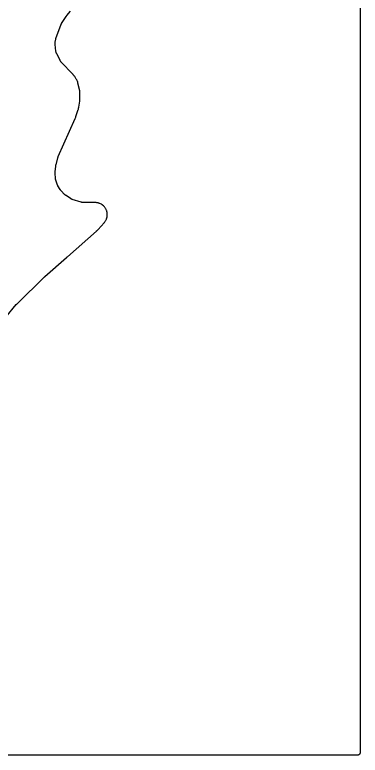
# Model space of a CAD drawing. Header units: millimetres. Extents: x 0 to 300, y 0 to 300.
# Drawn here: x 228.1 to 300, y -0.1 to 154.2 of the extents above; entities that cross this region are included whole.
import ezdxf

# ---------------------------------------------------------------- set-up
doc = ezdxf.new("R2010")
doc.units = ezdxf.units.MM
doc.layers.add('CUT', color=7, linetype='CONTINUOUS')

msp = doc.modelspace()

# ---------------------------------------------------------------- linework, layer by layer
at = {"layer": 'CUT'}
for points in [[(300.0289, 298.5625), (300.0289, 1.4375), (300.0289, 0.5522), (300.0253, 0.4788), (300.0167, 0.4206), (300.0024, 0.3635), (299.9826, 0.3082), (299.9574, 0.255), (299.9272, 0.2046), (299.8922, 0.1573), (299.8527, 0.1137), (299.8091, 0.0743), (299.7619, 0.0392), (299.7114, 0.009), (299.6583, -0.0162), (299.6029, -0.036), (299.5458, -0.0503), (299.4877, -0.0589), (299.4142, -0.0625), (298.5289, -0.0625), (1.4375, -0.0625)], [(224.0308, 88.5226), (228.4311, 93.8029), (228.4385, 93.8118), (228.456, 93.8322), (228.4636, 93.8409), (228.4729, 93.8515), (228.4805, 93.8601), (228.4986, 93.8801), (228.5063, 93.8886), (228.5153, 93.8984), (228.5232, 93.9068), (228.5417, 93.9263), (228.5497, 93.9347), (228.5595, 93.9447), (228.5676, 93.953), (228.5866, 93.972), (228.5948, 93.9801), (234.3231, 99.574), (234.3265, 99.5773), (234.3343, 99.5849), (234.3377, 99.5881), (234.3458, 99.5958), (234.35, 99.5998), (234.3597, 99.609), (234.3639, 99.613), (234.3688, 99.6175), (234.373, 99.6214), (234.3829, 99.6305), (234.3866, 99.6339), (234.3947, 99.6412), (234.3971, 99.6434), (234.4069, 99.6521), (234.4119, 99.6565), (238.8978, 103.5963), (238.9086, 103.6061), (238.9783, 103.6703), (238.9889, 103.6804), (239.0299, 103.72), (239.0503, 103.7408), (239.0679, 103.7596), (245.1506, 109.1199), (245.1643, 109.1323), (245.252, 109.2145), (245.2653, 109.2274), (245.3722, 109.3339), (245.3851, 109.3472), (245.4675, 109.4347), (245.48, 109.4483), (246.7151, 110.8421), (246.7249, 110.8534), (246.7876, 110.9279), (246.7971, 110.9394), (246.8337, 110.9851), (246.8518, 111.0089), (246.9641, 111.1645), (246.9967, 111.2147), (247.0916, 111.3784), (247.119, 111.4317), (247.1972, 111.604), (247.2192, 111.6597), (247.2797, 111.839), (247.296, 111.8966), (247.3385, 112.0811), (247.3489, 112.14), (247.3728, 112.3278), (247.3773, 112.3875), (247.3823, 112.5767), (247.3809, 112.6365), (247.367, 112.8253), (247.3596, 112.8847), (247.327, 113.0711), (247.3138, 113.1295), (247.2627, 113.3117), (247.2437, 113.3685), (247.1748, 113.5447), (247.1502, 113.5993), (247.064, 113.7678), (247.0341, 113.8197), (246.9316, 113.9788), (246.8967, 114.0274), (246.7788, 114.1755), (246.7392, 114.2204), (246.6072, 114.356), (246.5633, 114.3967), (246.4184, 114.5185), (246.3707, 114.5547), (246.2144, 114.6614), (246.1633, 114.6926), (245.9971, 114.7832), (245.9432, 114.8092), (245.7688, 114.8828), (245.7126, 114.9033), (245.5318, 114.9591), (245.4737, 114.9739), (245.2882, 115.0114), (245.229, 115.0203), (245.0381, 115.0395), (245.0083, 115.0417), (244.9499, 115.0446), (244.9349, 115.0452), (244.8376, 115.0476), (244.8227, 115.0478), (242.427, 115.0478), (242.4154, 115.0479), (242.3996, 115.0481), (242.3529, 115.0499), (242.2981, 115.0535), (242.2177, 115.0623), (242.1403, 115.0744), (242.0601, 115.0907), (242.0051, 115.1045), (241.9594, 115.1173), (241.9446, 115.1218), (241.9335, 115.1253), (240.0951, 115.7173), (240.0851, 115.7205), (240.0698, 115.7257), (240.0445, 115.7345), (240.0109, 115.7469), (239.9811, 115.7585), (239.977, 115.7602), (239.9258, 115.783), (239.8571, 115.8163), (239.7931, 115.8504), (239.749, 115.8763), (239.7129, 115.8987), (239.7013, 115.9063), (239.6926, 115.912), (238.7907, 116.5158), (238.7809, 116.5225), (238.7678, 116.5315), (238.7297, 116.5592), (238.6674, 116.6071), (238.6402, 116.6289), (238.614, 116.6516), (238.5556, 116.7043), (238.5214, 116.7368), (238.5102, 116.748), (238.5019, 116.7564), (237.8116, 117.4665), (237.8027, 117.4757), (237.7909, 117.4882), (237.7569, 117.5263), (237.702, 117.5914), (237.6784, 117.6207), (237.656, 117.651), (237.6069, 117.7205), (237.5786, 117.763), (237.5695, 117.7776), (237.5628, 117.7885), (237.1051, 118.5445), (237.0988, 118.5552), (237.0903, 118.5697), (237.0663, 118.6133), (237.0284, 118.687), (237.0123, 118.72), (236.9976, 118.7535), (236.9658, 118.8302), (236.9481, 118.8767), (236.9426, 118.8925), (236.9385, 118.9043), (236.6688, 119.7095), (236.6658, 119.7186), (236.6613, 119.7326), (236.6541, 119.756), (236.6449, 119.7874), (236.6371, 119.8154), (236.6361, 119.8194), (236.6247, 119.8692), (236.6111, 119.9375), (236.6006, 120.0028), (236.5949, 120.0493), (236.5909, 120.0879), (236.5899, 120.1004), (236.5892, 120.1099), (236.5183, 121.1333), (236.5177, 121.1433), (236.5168, 121.1589), (236.5157, 121.1847), (236.5146, 121.2194), (236.5143, 121.2501), (236.5144, 121.2745), (236.5146, 121.2885), (236.5147, 121.2936), (236.5158, 121.3238), (236.5194, 121.3909), (236.5225, 121.4311), (236.5238, 121.4447), (236.5249, 121.4547), (236.6589, 122.669), (236.6597, 122.6757), (236.6615, 122.6915), (236.6619, 122.6944), (236.6661, 122.7249), (236.6756, 122.7858), (236.6792, 122.8067), (236.6851, 122.8355), (236.7022, 122.9115), (236.7102, 122.9439), (237.0869, 124.3681), (237.0892, 124.3769), (237.093, 124.3907), (237.0995, 124.413), (237.1083, 124.4422), (237.1167, 124.4682), (237.1237, 124.4891), (237.1277, 124.5009), (237.1293, 124.5052), (237.1386, 124.5306), (237.1603, 124.5866), (237.174, 124.62), (237.1788, 124.6312), (237.1824, 124.6394), (240.7108, 132.5643), (240.7173, 132.5794), (240.7581, 132.6782), (240.7641, 132.6935), (240.8119, 132.8188), (240.8175, 132.8342), (240.8528, 132.935), (240.858, 132.9506), (241.3351, 134.4435), (241.3383, 134.4539), (241.3601, 134.5266), (241.3632, 134.5375), (241.3766, 134.5855), (241.3826, 134.6087), (241.417, 134.7542), (241.4219, 134.7767), (241.4296, 134.816), (241.4316, 134.8267), (241.4447, 134.9006), (241.4467, 134.9126), (241.6482, 136.1976), (241.6498, 136.2086), (241.6603, 136.2852), (241.6618, 136.2966), (241.6678, 136.347), (241.6701, 136.3713), (241.6818, 136.5232), (241.6832, 136.5466), (241.6847, 136.5874), (241.6851, 136.5984), (241.6865, 136.6749), (241.6866, 136.6873), (241.6851, 137.8658), (241.6848, 137.8835), (241.6813, 137.9977), (241.6805, 138.0153), (241.6764, 138.0838), (241.6733, 138.1189), (241.6462, 138.3458), (241.641, 138.3806), (241.6289, 138.4482), (241.6255, 138.4655), (241.6021, 138.5774), (241.5982, 138.5946), (241.2826, 139.9067), (241.2786, 139.9224), (241.2511, 140.0242), (241.2467, 140.0398), (241.2286, 140.1005), (241.2185, 140.1313), (241.1484, 140.3269), (241.1232, 140.3867), (241.0324, 140.5737), (241.0174, 140.6025), (240.9867, 140.6578), (240.9786, 140.6719), (240.925, 140.7627), (240.9166, 140.7765), (240.5919, 141.2938), (240.5839, 141.3062), (240.5311, 141.3859), (240.5228, 141.3981), (240.4899, 141.4452), (240.4725, 141.469), (240.3554, 141.6202), (240.3368, 141.643), (240.2994, 141.6867), (240.2897, 141.6978), (240.2258, 141.7689), (240.2158, 141.7798), (237.8045, 144.3331), (237.7974, 144.3407), (237.7864, 144.3527), (237.7685, 144.3727), (237.7449, 144.3998), (237.7243, 144.4243), (237.7215, 144.4278), (237.6876, 144.4726), (237.6432, 144.535), (237.6036, 144.5959), (237.5774, 144.64), (237.5565, 144.6771), (237.55, 144.6893), (237.5451, 144.6986), (236.8503, 146.0409), (236.8319, 146.0785), (236.8, 146.148), (236.7686, 146.2254), (236.7501, 146.2779), (236.7261, 146.3579), (236.7126, 146.4118), (236.6961, 146.4937), (236.6844, 146.5694), (236.679, 146.6108), (236.5297, 148.0116), (236.5287, 148.0215), (236.5272, 148.0369), (236.5252, 148.0624), (236.5229, 148.0967), (236.5214, 148.1271), (236.5212, 148.1314), (236.521, 148.1849), (236.523, 148.2579), (236.5275, 148.327), (236.5326, 148.3757), (236.5377, 148.416), (236.5396, 148.4291), (236.5412, 148.4389), (236.6472, 149.0963), (236.6491, 149.1074), (236.6517, 149.1223), (236.6605, 149.1665), (236.6771, 149.2397), (236.685, 149.2719), (236.6941, 149.3038), (236.7161, 149.3756), (236.7304, 149.4183), (236.7356, 149.4326), (236.7395, 149.4431), (237.6995, 151.9939), (237.7038, 152.0051), (237.7097, 152.0203), (237.7285, 152.0646), (237.7618, 152.1378), (237.7771, 152.1698), (237.7938, 152.2012), (237.8328, 152.2715), (237.8573, 152.3129), (237.866, 152.3267), (237.8725, 152.3369), (238.8232, 153.8066), (238.8304, 153.8174), (238.8472, 153.8426), (238.8544, 153.8533), (238.8634, 153.8664), (238.8708, 153.877), (238.8883, 153.9016), (238.8959, 153.9122), (238.9047, 153.9242), (238.9125, 153.9346), (238.9307, 153.9587), (238.9386, 153.969), (238.9483, 153.9815), (238.9563, 153.9917), (238.9752, 154.0153), (238.9834, 154.0254), (239.7001, 154.8948)]]:
    msp.add_lwpolyline(points, dxfattribs=at)

doc.saveas('drawing.dxf')
